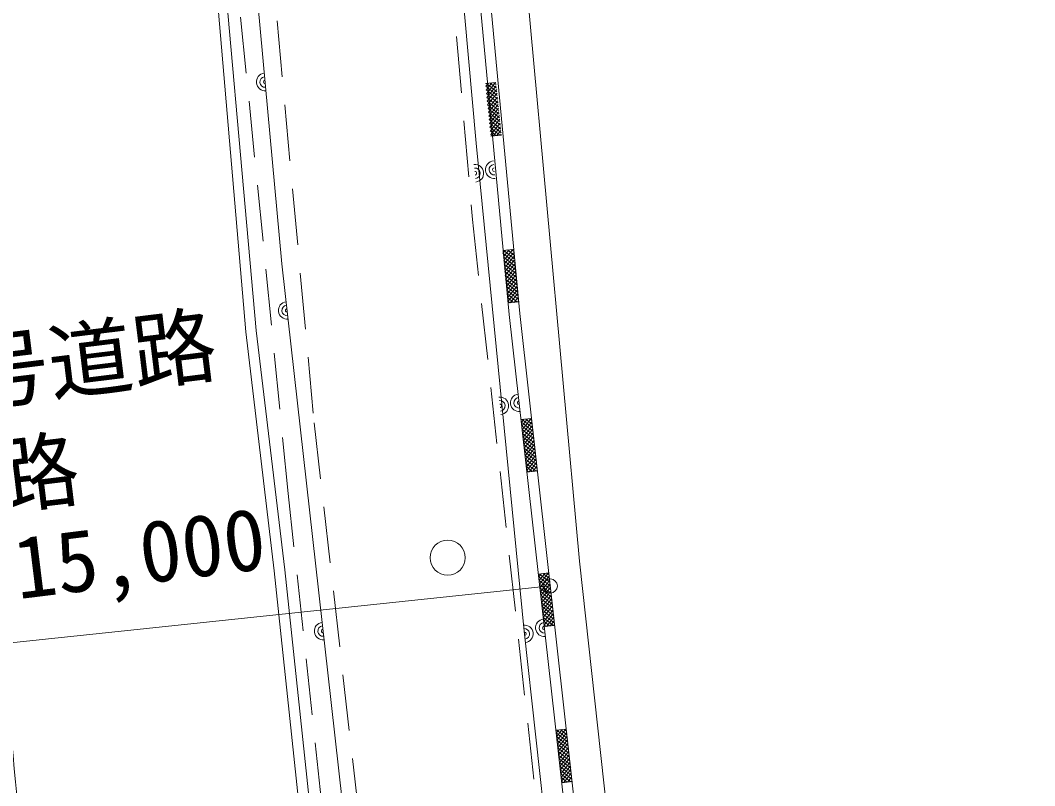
# Model space of a CAD drawing. Units: millimetres at full size, sheet at 1:400; details may follow other scales. Extents: x -117226 to 115574, y -80033 to 82367.
# Drawn here: x 72356 to 86764, y 31924 to 42800 of the extents above; entities that cross this region are included whole.
import ezdxf
from ezdxf.enums import TextEntityAlignment as Align

# ---------------------------------------------------------------- set-up
doc = ezdxf.new("R2010")
doc.units = ezdxf.units.MM
doc.header["$LTSCALE"] = 400
doc.header["$PDMODE"] = 32
doc.header["$PDSIZE"] = 200
doc.linetypes.add('CHAIN2', pattern=[12, 9, -1, 1, -1])
doc.linetypes.add('DASHED2', pattern=[3, 2, -1])
for name, color, linetype, lineweight in [('0-8_寸法', 3, 'Continuous', 9), ('D-A_Layer218', 4, 'CHAIN2', 5), ('E-1_太線', 4, 'Continuous', 5)]:
    doc.layers.add(name, color=color, linetype=linetype, lineweight=lineweight)
doc.styles.add('ＭＳ ゴシック', font='')
doc.styles.get('ＭＳ ゴシック').set_extended_font_data('MS Gothic')

msp = doc.modelspace()

# ---------------------------------------------------------------- linework, layer by layer
at = {"layer": '0-8_寸法', "color": 7}
msp.add_line((64256, 33117.3), (79884.2, 34762), dxfattribs=at)
at = {"layer": '0-8_寸法', "color": 6}
msp.add_point((79884.2, 34762), dxfattribs=at)
at = {"layer": 'D-A_Layer218'}
msp.add_arc((-624848.3, -31280.6), 700000, 358.05826, 5.95642, dxfattribs=at)
at = {"layer": 'E-1_太線'}
for p, q in [((79111.5, 41915.9), (78962.3, 41900.4)), ((79130.7, 41729.8), (78966.1, 41863.6)), ((79000.9, 41904.4), (78966.3, 41861.9)), ((79136.2, 41677.1), (78971.5, 41810.8)), ((79053.6, 41909.9), (78971.7, 41809.1)), ((79106.4, 41915.3), (78977.2, 41756.4)), ((79125.3, 41782.6), (78978.2, 41902.1)), ((79116.4, 41868.2), (78982.6, 41703.6)), ((79121.9, 41815.5), (78988.1, 41650.8)), ((79119.8, 41835.3), (79030.9, 41907.5)), ((79114.4, 41888.1), (79083.7, 41913)), ((79141.6, 41624.3), (78977, 41758.1)), ((79147.1, 41571.6), (78982.5, 41705.3)), ((79152.6, 41518.8), (78987.9, 41652.6)), ((79127.3, 41762.7), (78993.6, 41598.1)), ((79132.8, 41710), (78999, 41545.3)), ((79138.2, 41657.2), (79004.5, 41492.6)), ((79158, 41466.1), (78993.4, 41599.8)), ((79163.5, 41413.3), (78998.8, 41547.1)), ((79143.7, 41604.5), (79009.9, 41439.8)), ((79149.2, 41551.7), (79015.4, 41387.1)), ((79154.6, 41499), (79020.8, 41334.3)), ((79168.9, 41360.6), (79004.3, 41494.3)), ((79174.4, 41307.8), (79009.7, 41441.6)), ((79179.8, 41255.1), (79015.2, 41388.8)), ((79160.1, 41446.2), (79026.3, 41281.6)), ((79165.5, 41393.5), (79031.8, 41228.8)), ((79185.3, 41202.3), (79020.7, 41336.1)), ((79168.4, 41167.8), (79026.1, 41283.3)), ((79115.6, 41162.3), (79031.6, 41230.6)), ((79171, 41340.7), (79037.2, 41176.1)), ((79176.4, 41288), (79070.5, 41157.6)), ((79181.9, 41235.2), (79123.3, 41163.1)), ((79062.9, 41156.8), (79037, 41177.8)), ((79039.5, 41154.4), (79188.7, 41169.9)), ((79187.3, 41182.5), (79176, 41168.5)), ((79356.7, 39545.2), (79207.5, 39529.8)), ((79376, 39359.2), (79211.3, 39492.9)), ((79246.1, 39533.8), (79211.5, 39491.2)), ((79298.8, 39539.2), (79217, 39438.4)), ((79351.6, 39544.7), (79222.4, 39385.7)), ((79370.5, 39411.9), (79223.4, 39531.4)), ((79361.6, 39497.6), (79227.9, 39332.9)), ((79365, 39464.7), (79276.2, 39536.9)), ((79359.6, 39517.4), (79328.9, 39542.3)), ((79381.4, 39306.4), (79216.8, 39440.2)), ((79386.9, 39253.7), (79222.2, 39387.4)), ((79392.3, 39200.9), (79227.7, 39334.7)), ((79367.1, 39444.8), (79233.3, 39280.2)), ((79372.5, 39392.1), (79238.8, 39227.4)), ((79378, 39339.3), (79244.2, 39174.7)), ((79397.8, 39148.2), (79233.1, 39281.9)), ((79403.2, 39095.4), (79238.6, 39229.2)), ((79383.5, 39286.6), (79249.7, 39121.9)), ((79388.9, 39233.8), (79255.1, 39069.2)), ((79408.7, 39042.7), (79244.1, 39176.4)), ((79414.2, 38989.9), (79249.5, 39123.7)), ((79419.6, 38937.2), (79255, 39070.9)), ((79394.4, 39181.1), (79260.6, 39016.4)), ((79399.8, 39128.3), (79266.1, 38963.7)), ((79405.3, 39075.6), (79271.5, 38910.9)), ((79425.1, 38884.4), (79260.4, 39018.2)), ((79430.5, 38831.7), (79265.9, 38965.4)), ((79413.6, 38797.1), (79271.3, 38912.7)), ((79410.7, 39022.8), (79277, 38858.2)), ((79416.2, 38970.1), (79282.4, 38805.4)), ((79421.7, 38917.3), (79315.8, 38787)), ((79360.8, 38791.6), (79276.8, 38859.9)), ((79308.1, 38786.2), (79282.3, 38807.2)), ((79284.7, 38783.8), (79433.9, 38799.2)), ((79427.1, 38864.6), (79368.5, 38792.4)), ((79432.6, 38811.8), (79421.3, 38797.9)), ((79617.9, 37142.4), (79468.8, 37125.8)), ((79638.7, 36956.6), (79472.9, 37089)), ((79507.4, 37130.1), (79473.1, 37087.2)), ((79644.6, 36903.9), (79478.8, 37036.3)), ((79560.1, 37136), (79479, 37034.5)), ((79632.8, 37009.3), (79484.7, 37127.5)), ((79612.8, 37141.9), (79484.9, 36981.8)), ((79623.2, 37094.9), (79490.8, 36929.1)), ((79629.1, 37042.2), (79496.7, 36876.4)), ((79626.9, 37062), (79537.4, 37133.4)), ((79621, 37114.7), (79590.1, 37139.3)), ((79650.5, 36851.2), (79484.7, 36983.6)), ((79656.4, 36798.5), (79490.6, 36930.8)), ((79635, 36989.4), (79502.6, 36823.7)), ((79640.9, 36936.7), (79508.5, 36771)), ((79662.3, 36745.8), (79496.5, 36878.1)), ((79668.2, 36693.1), (79502.4, 36825.4)), ((79674.1, 36640.3), (79508.3, 36772.7)), ((79646.8, 36884), (79514.4, 36718.3)), ((79652.7, 36831.3), (79520.3, 36665.6)), ((79658.6, 36778.6), (79526.2, 36612.9)), ((79680, 36587.6), (79514.2, 36720)), ((79685.9, 36534.9), (79520.1, 36667.3)), ((79691.8, 36482.2), (79526, 36614.6)), ((79664.5, 36725.9), (79532.1, 36560.2)), ((79670.4, 36673.2), (79538, 36507.5)), ((79676.3, 36620.5), (79543.9, 36454.8)), ((79697.7, 36429.5), (79531.9, 36561.9)), ((79681, 36394.8), (79537.8, 36509.2)), ((79628.3, 36388.9), (79543.7, 36456.5)), ((79682.2, 36567.8), (79549.8, 36402.1)), ((79688.1, 36515.1), (79583.3, 36383.9)), ((79694, 36462.4), (79636, 36389.8)), ((79575.6, 36383), (79549.6, 36403.8)), ((79552.2, 36380.4), (79701.3, 36397.1)), ((79699.9, 36409.7), (79688.7, 36395.7)), ((79863.5, 34947.2), (79714.5, 34930.5)), ((79884.3, 34761.3), (79718.6, 34893.7)), ((79753, 34934.8), (79718.8, 34891.9)), ((79805.7, 34940.7), (79724.7, 34839.2)), ((79878.4, 34814), (79730.4, 34932.3)), ((79858.4, 34946.6), (79730.6, 34786.5)), ((79868.8, 34899.6), (79736.5, 34733.8)), ((79872.5, 34866.7), (79783.1, 34938.1)), ((79866.6, 34919.4), (79835.8, 34944)), ((79890.2, 34708.6), (79724.5, 34841)), ((79896.1, 34655.9), (79730.4, 34788.3)), ((79902, 34603.2), (79736.3, 34735.6)), ((79874.7, 34846.9), (79742.4, 34681.1)), ((79880.6, 34794.2), (79748.3, 34628.4)), ((79886.5, 34741.5), (79754.1, 34575.7)), ((79907.9, 34550.5), (79742.2, 34682.9)), ((79913.8, 34497.8), (79748.1, 34630.1)), ((79892.4, 34688.7), (79760, 34523)), ((79898.3, 34636), (79765.9, 34470.3)), ((79904.2, 34583.3), (79771.8, 34417.6)), ((79919.7, 34445.1), (79754, 34577.4)), ((79925.6, 34392.4), (79759.8, 34524.7)), ((79931.5, 34339.6), (79765.7, 34472)), ((79910.1, 34530.6), (79777.7, 34364.9)), ((79916, 34477.9), (79783.6, 34312.2)), ((79937.4, 34286.9), (79771.6, 34419.3)), ((79943.3, 34234.2), (79777.5, 34366.6)), ((79926.7, 34199.5), (79783.4, 34313.9)), ((79921.9, 34425.2), (79789.5, 34259.5)), ((79927.8, 34372.5), (79795.4, 34206.8)), ((79933.7, 34319.8), (79828.9, 34188.6)), ((79873.9, 34193.6), (79789.3, 34261.2)), ((79821.2, 34187.7), (79795.2, 34208.5)), ((79797.9, 34185.1), (79946.9, 34201.8)), ((79939.6, 34267.1), (79881.6, 34194.5)), ((79945.5, 34214.4), (79934.3, 34200.4)), ((80111.3, 32727.8), (79962.2, 32711.3)), ((80000.8, 32715.6), (79966.5, 32672.7)), ((80053.5, 32721.4), (79972.4, 32620)), ((80126.1, 32594.7), (79978.1, 32713)), ((80106.2, 32727.3), (79978.2, 32567.3)), ((80120.2, 32647.4), (80030.8, 32718.9)), ((80114.4, 32700.1), (80083.5, 32724.8)), ((80132, 32542), (79966.3, 32674.5)), ((80137.8, 32489.3), (79972.2, 32621.8)), ((80143.7, 32436.5), (79978, 32569)), ((80116.6, 32680.3), (79984.1, 32514.6)), ((80122.5, 32627.5), (79990, 32461.9)), ((80128.3, 32574.8), (79995.8, 32409.2)), ((80149.6, 32383.8), (79983.9, 32516.3)), ((80155.4, 32331.1), (79989.8, 32463.6)), ((80134.2, 32522.1), (80001.7, 32356.5)), ((80140, 32469.4), (80007.5, 32303.8)), ((80161.3, 32278.4), (79995.6, 32410.9)), ((80167.1, 32225.7), (80001.5, 32358.2)), ((80173, 32173), (80007.3, 32305.5)), ((80145.9, 32416.7), (80013.4, 32251.1)), ((80151.8, 32364), (80019.3, 32198.3)), ((80157.6, 32311.3), (80025.1, 32145.6)), ((80178.9, 32120.3), (80013.2, 32252.8)), ((80184.7, 32067.6), (80019.1, 32200.1)), ((80190.6, 32014.9), (80024.9, 32147.4)), ((80163.5, 32258.6), (80031, 32092.9)), ((80169.3, 32205.9), (80036.8, 32040.2)), ((80175.2, 32153.2), (80042.7, 31987.5)), ((80173.9, 31980.2), (80030.8, 32094.7)), ((80121.2, 31974.3), (80036.6, 32042)), ((80068.5, 31968.5), (80042.5, 31989.3)), ((80181.1, 32100.5), (80076.2, 31969.3)), ((80186.9, 32047.8), (80128.9, 31975.2)), ((80192.8, 31995), (80181.6, 31981)), ((80045.1, 31965.9), (80194.2, 31982.4))]:
    msp.add_line(p, q, dxfattribs=at)
at = {"layer": 'E-1_太線', "linetype": 'DASHED2'}
for points in [[(79177.5, 9100.7), (78248.4, 16840.2), (77276.4, 25773.8), (76160.5, 36078.2), (75224.9, 45450.6), (74405.1, 54664.6), (74069.2, 58866), (73699.6, 62566), (73351.8, 65705.1), (73191.5, 67814.9), (72703.6, 72165), (72807.3, 72904.2), (73208.4, 73399.8), (73785.2, 73969.8), (74325.9, 74329.3), (75165.1, 74466.7), (75616, 74456.8)], [(78948.9, 15023.8), (78077.2, 22988.2), (77649.2, 27429.1), (77163.5, 31514.7), (76515.8, 37217.7), (75973.4, 43113.1), (75643.9, 46745), (75320.9, 50600.4), (74863.9, 56055.9), (74337.2, 61577.1), (73855.5, 66479.8), (73293.2, 71475.4), (73228.9, 72062.9), (73284.5, 72470.4), (73512.8, 72921.9), (73885, 73435.7), (74775.7, 73890.7), (75331.8, 74095.7)], [(76006.8, 69936.9), (76447.4, 65255.2), (76915.1, 60689.4), (77439.4, 55761.6), (77892, 50285), (78344.8, 44958.6), (78777.3, 39969.2), (79681, 31732.7), (80374.5, 25231.6), (81047, 18770.9), (81864.4, 12109.2)]]:
    msp.add_lwpolyline(points, dxfattribs=at)
at = {"layer": 'E-1_太線'}
for points in [[(78617.1, 16060.8), (77663.8, 25128.5), (76770.5, 33104.9), (76072.2, 39339), (75261, 48138.8), (74960.9, 51618.9), (74579.5, 56894.6), (73904.4, 63708.1), (73522.2, 67598.7), (73148.9, 70480.3), (73036.8, 71669), (73119.2, 72502), (73311.2, 72895.9), (73837.9, 73578), (74410.4, 73949.6), (75002.8, 74174.1), (75364.9, 74275.9), (76374.4, 74267.9), (78864.6, 74373.4), (78884.6, 74111.4), (75583.5, 74009.6)], [(78037.1, 17756.4), (77298, 24151), (76712.4, 29321.8), (76112, 34993.6), (75706, 38391.5), (75102.5, 45141.6), (74603.2, 51249.8), (73964.3, 58263.9), (73520.2, 63233), (73241.4, 65677), (72833.9, 69296.1), (72572.1, 72068.6)], [(78523.4, 12096.3), (77888.1, 17739.3), (77148.9, 24134), (76563.3, 29305.5), (75962.9, 34976.8), (75556.8, 38375.2), (74979.7, 45138.4), (74558.1, 49873.5), (73826.4, 58262.2), (73349, 63204.1), (73098.4, 65692.2), (72709.7, 69277.8), (72416, 72038.2)], [(82013.7, 11562.2), (81047.9, 19580.8), (80338.9, 26588.9), (79510.5, 34120.8), (78831.5, 41056.4), (78234.4, 47675.3), (77543.9, 55416.9), (77166, 58406)], [(82401, 16313.7), (81769.5, 21695.9), (80298, 35116.7), (79137.6, 47763.7), (86763.8, 48486.9)], [(82404.4, 11623.6), (81742.3, 17739), (80843.8, 26113.5), (80096.8, 32862.2), (79450.8, 38635.8), (78584.6, 47846)], [(82255.4, 11606.9), (81593.1, 17722.9), (80694.7, 26097.3), (79947.7, 32845.6), (79301.6, 38619.7), (78443.7, 47814.1)]]:
    msp.add_lwpolyline(points, dxfattribs=at)
msp.add_circle((78425.3, 35164.4), 250, dxfattribs=at)
for centre, radius, start, end in [((75833.3, 41923.6), 125, 95.93797, 275.93797), ((75833.3, 41923.6), 75, 95.93797, 275.93797), ((75833.3, 41923.6), 25, 95.93797, 275.93797), ((79088.8, 40677.3), 125, 95.90577, 275.90577), ((78812.6, 40626.7), 125, 276.12329, 96.12329), ((78812.6, 40626.7), 75, 276.12329, 96.12329), ((78812.6, 40626.7), 25, 276.12329, 96.12329), ((79088.8, 40677.3), 75, 95.90577, 275.90577), ((79088.8, 40677.3), 25, 95.90577, 275.90577), ((76146.3, 38677.2), 125, 96.39135, 276.39135), ((76146.3, 38677.2), 75, 96.39135, 276.39135), ((76146.3, 38677.2), 25, 96.39135, 276.39135), ((79442.1, 37364.8), 125, 96.38454, 276.38454), ((79167.1, 37321.9), 125, 276.12329, 96.12329), ((79167.1, 37321.9), 75, 276.12329, 96.12329), ((79167.1, 37321.9), 25, 276.12329, 96.12329), ((79442.1, 37364.8), 75, 96.38454, 276.38454), ((79442.1, 37364.8), 25, 96.38454, 276.38454), ((79799.8, 34167.7), 125, 96.38454, 276.38454), ((76656.6, 34121.3), 125, 96.39135, 276.39135), ((76656.6, 34121.3), 75, 96.39135, 276.39135), ((79514.8, 34082.7), 125, 276.24065, 96.24065), ((79514.8, 34082.7), 75, 276.24065, 96.24065), ((79799.8, 34167.7), 75, 96.38454, 276.38454), ((79799.8, 34167.7), 25, 96.38454, 276.38454), ((76656.6, 34121.3), 25, 96.39135, 276.39135), ((79514.8, 34082.7), 25, 276.24065, 96.24065)]:
    msp.add_arc(centre, radius, start, end, dxfattribs=at)

# ---------------------------------------------------------------- texts
at = {"layer": '0-8_寸法', "style": 'ＭＳ ゴシック'}
for s, p in [('法42条1項4号道路', (65697.1, 36337)), ('前面道路', (68507, 35159.7)), ('15,000', (72352.9, 34312))]:
    msp.add_text(s, height=879.8, rotation=7.014, dxfattribs=at).set_placement(p, align=Align.BOTTOM_LEFT)

doc.saveas('drawing.dxf')
